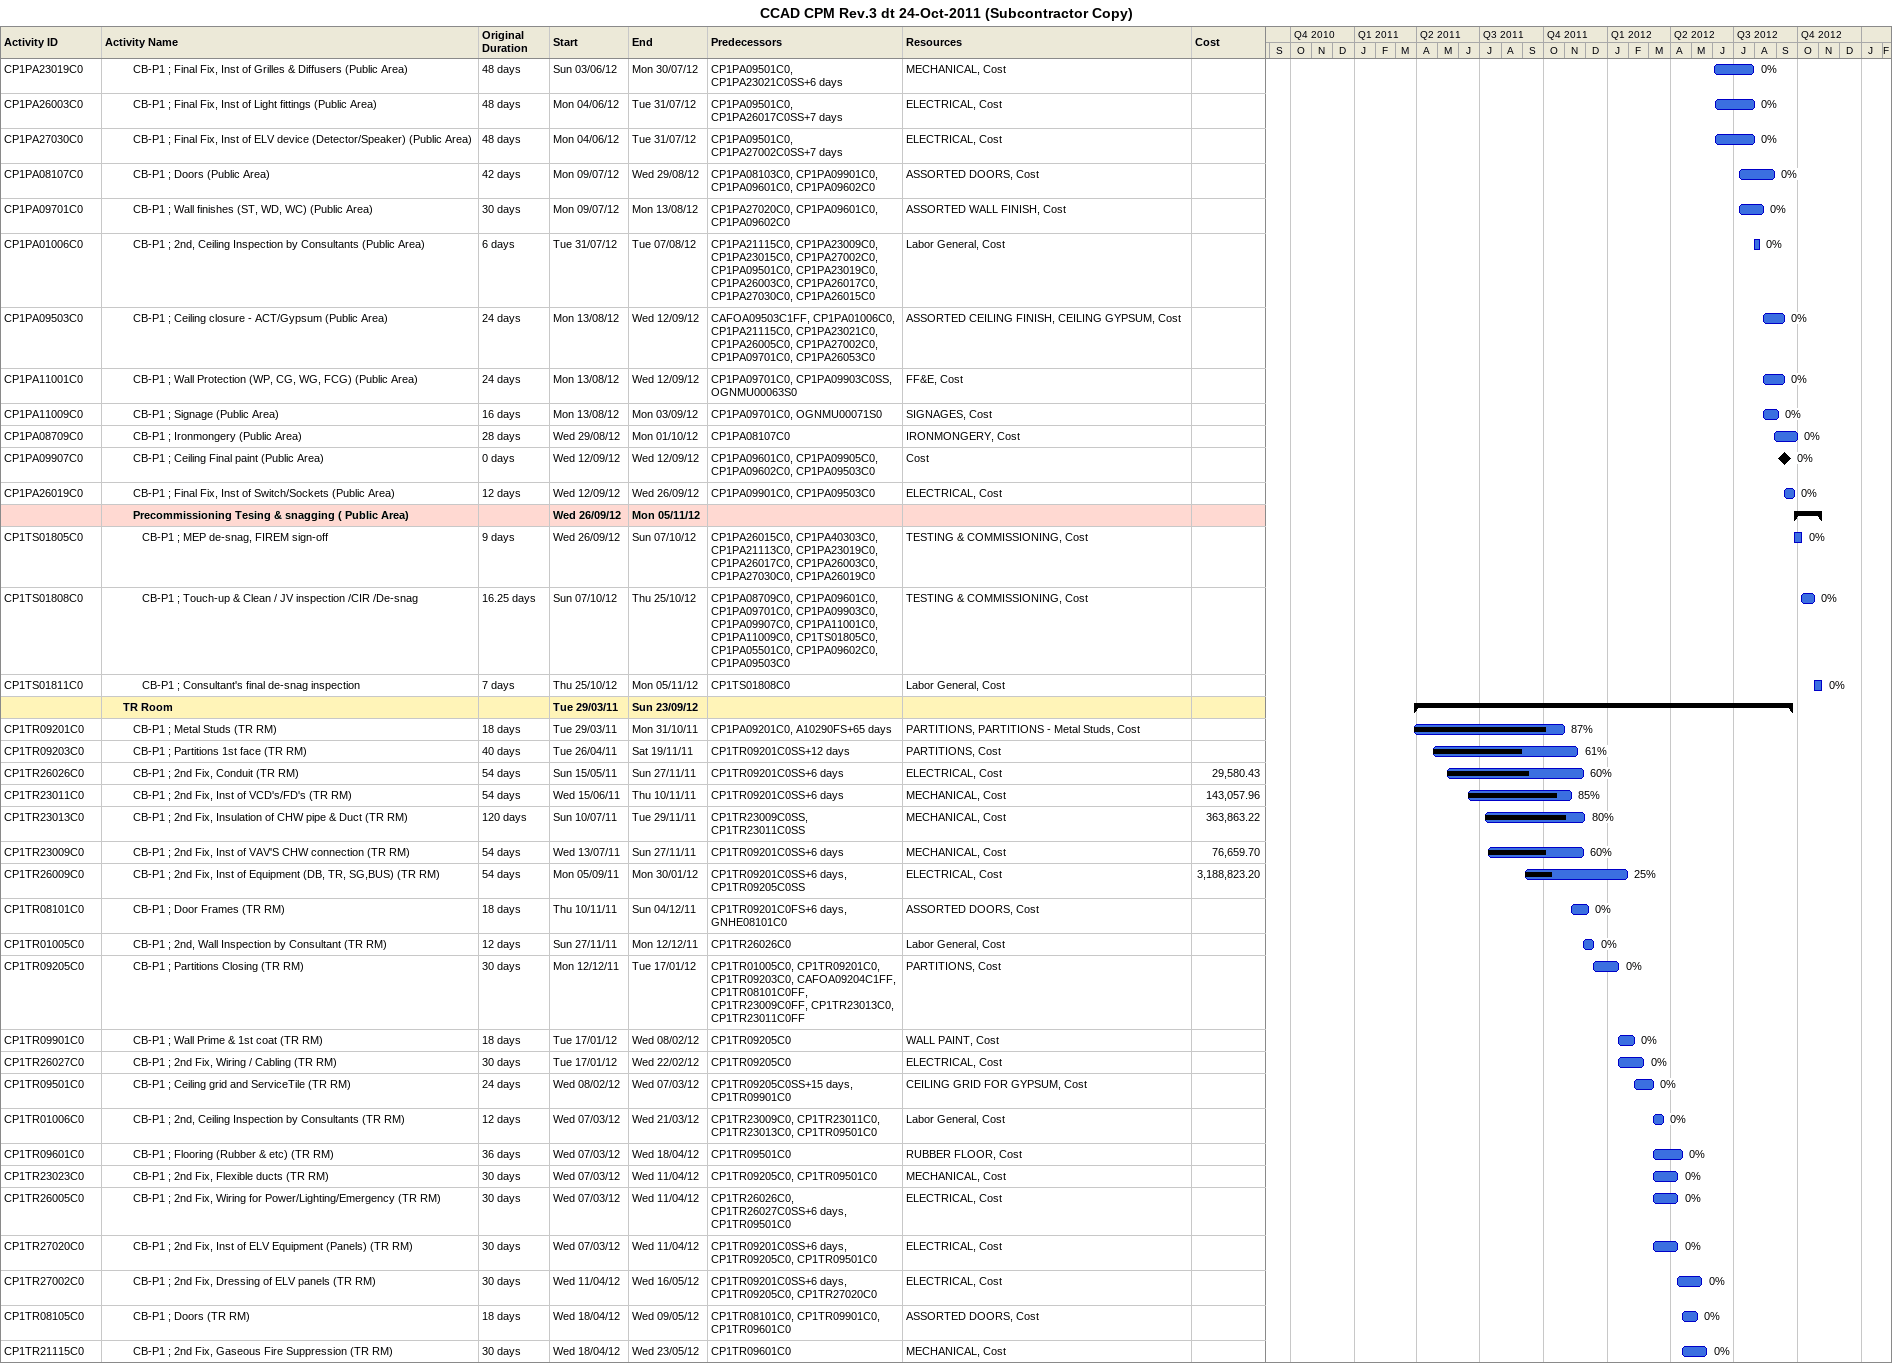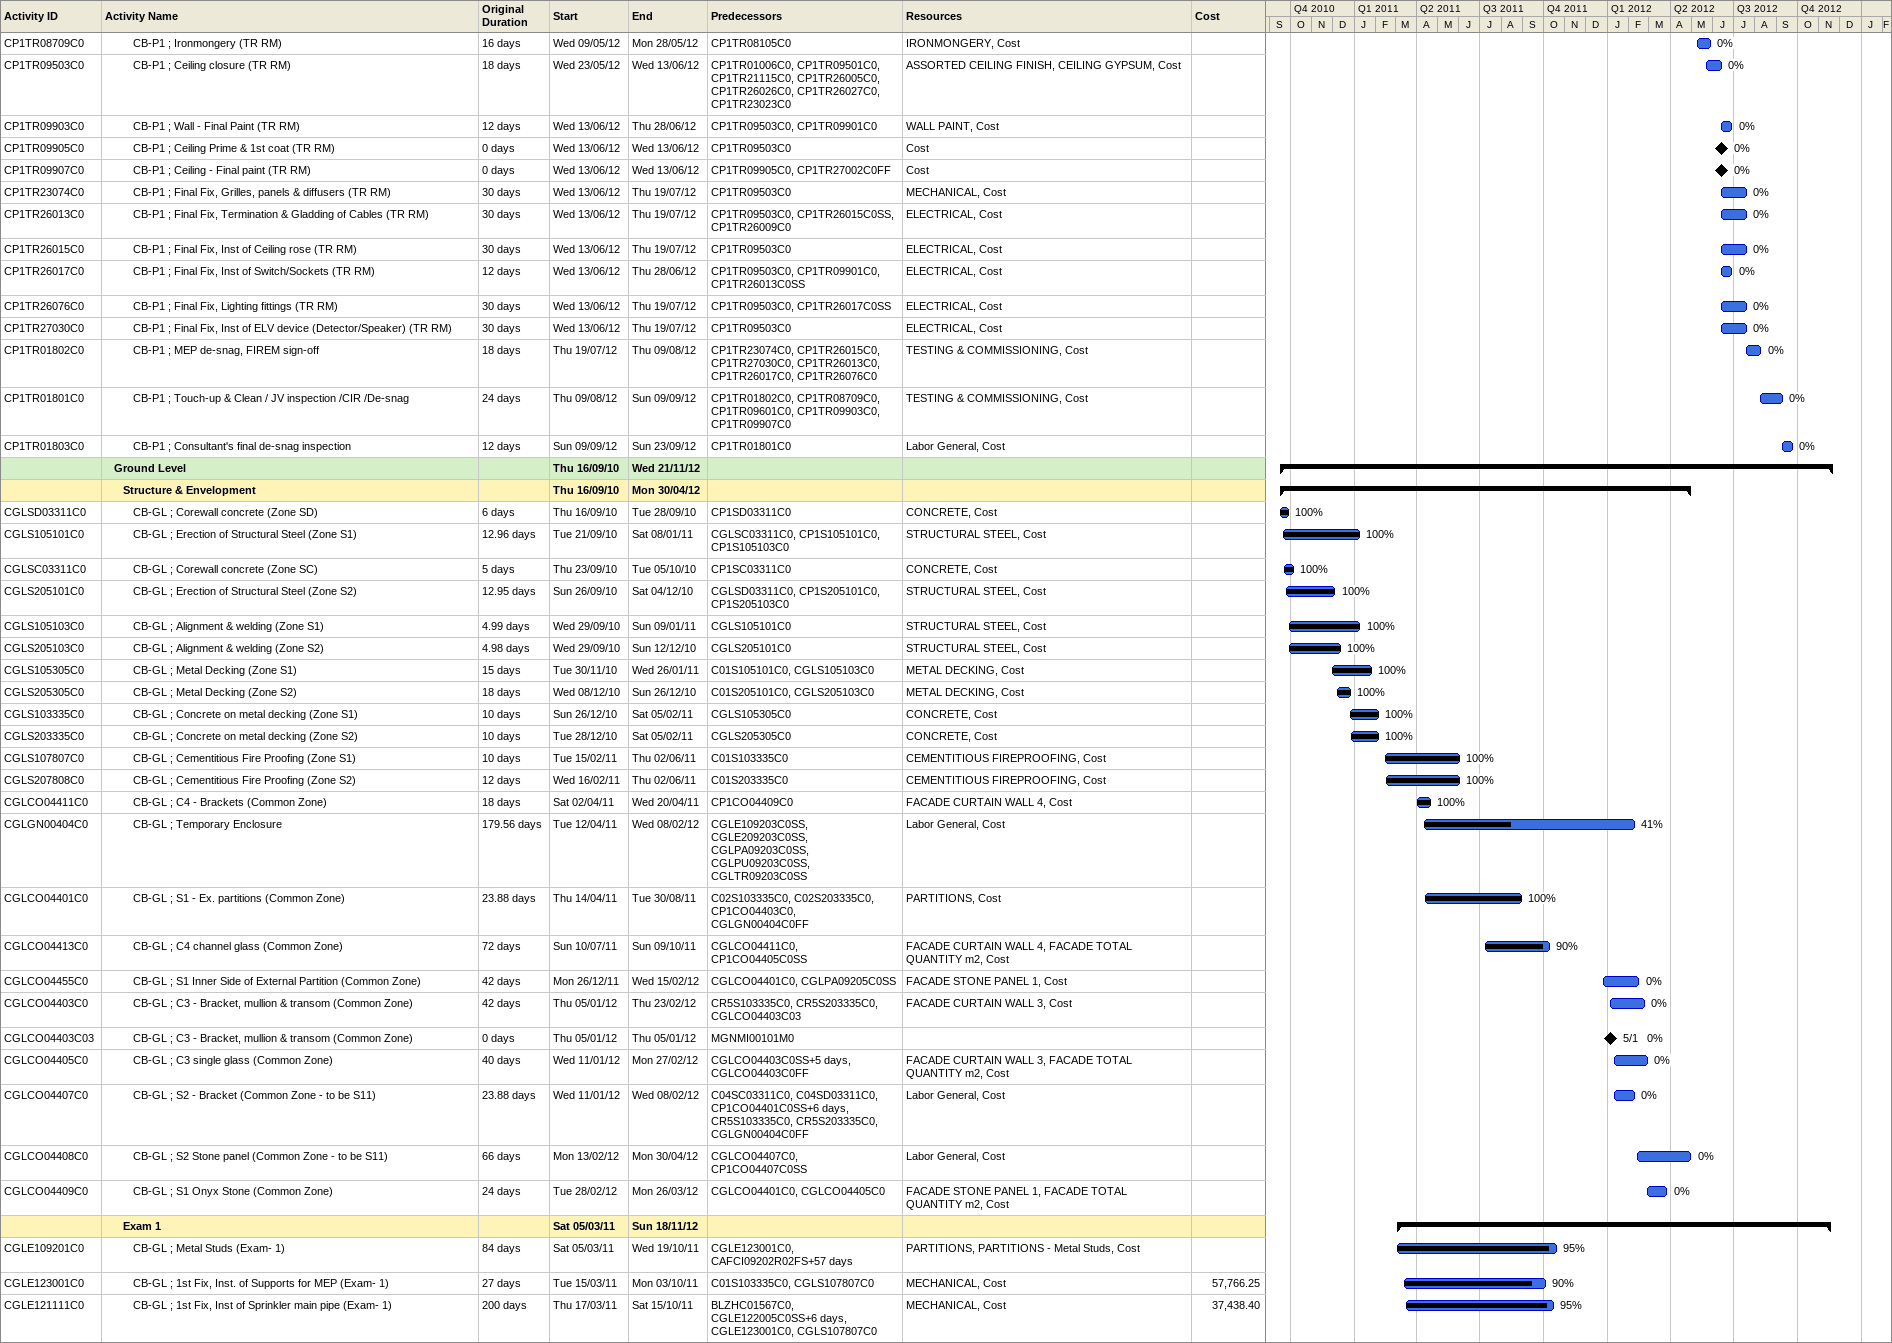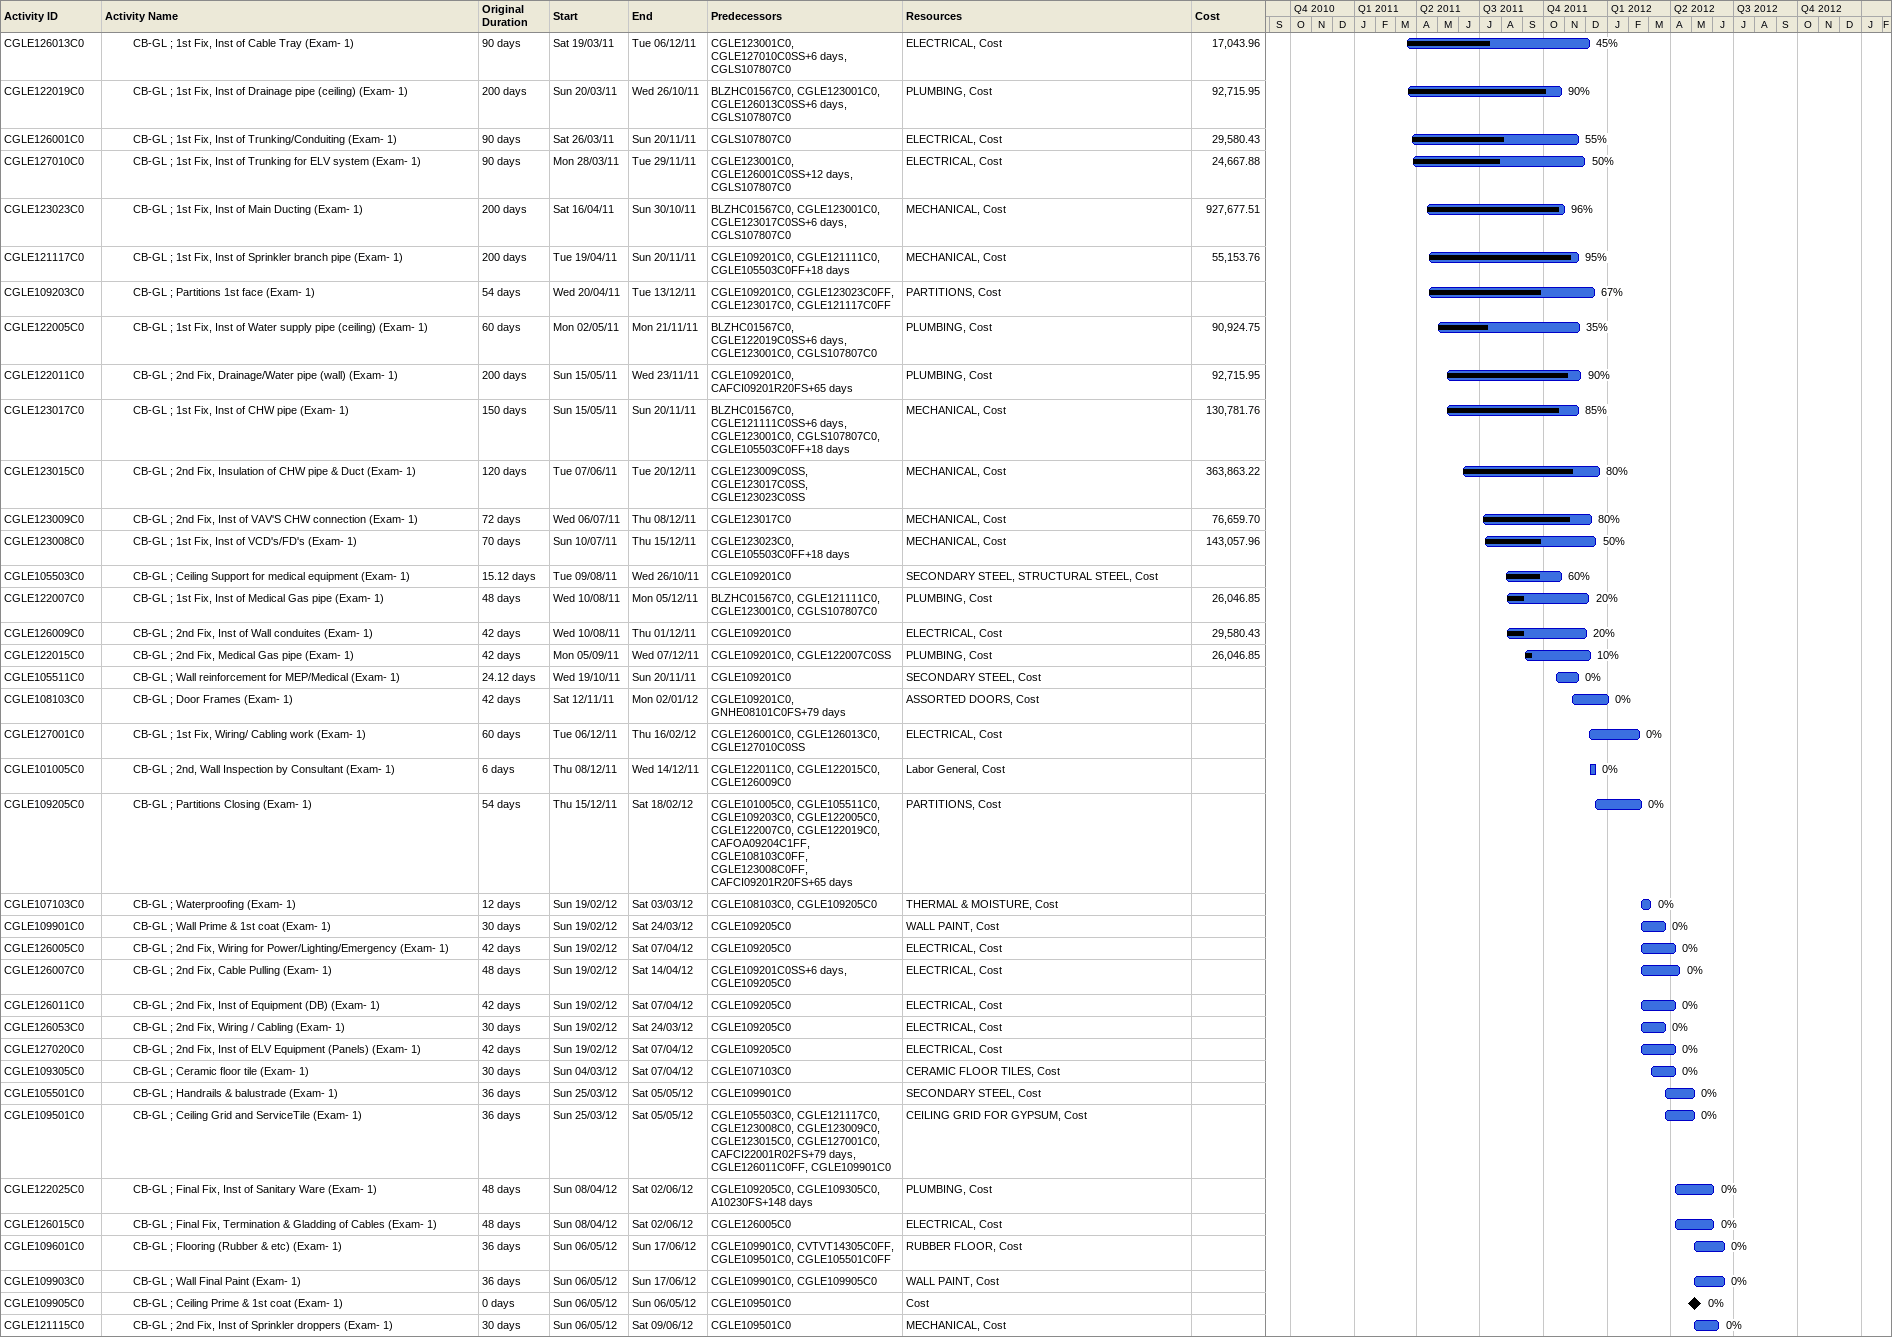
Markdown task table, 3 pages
CCAD CPM Rev.3 dt 24-Oct-2011 (Subcontractor Copy)

| ID | Level | Task | Original duration | Start | Finish | Predecessors | Resources | % complete | Cost |
|---|---|---|---|---|---|---|---|---|---|
| CP1PA23019C0 | 4 | CB-P1 ; Final Fix, Inst of Grilles & Diffusers (Public Area) | 48d | 2012-06-03 | 2012-07-30 | CP1PA09501C0, CP1PA23021C0SS+6d | MECHANICAL, Cost | 0 |  |
| CP1PA26003C0 | 4 | CB-P1 ; Final Fix, Inst of Light fittings (Public Area) | 48d | 2012-06-04 | 2012-07-31 | CP1PA09501C0, CP1PA26017C0SS+7d | ELECTRICAL, Cost | 0 |  |
| CP1PA27030C0 | 4 | CB-P1 ; Final Fix, Inst of ELV device (Detector/Speaker) (Public Area) | 48d | 2012-06-04 | 2012-07-31 | CP1PA09501C0, CP1PA27002C0SS+7d | ELECTRICAL, Cost | 0 |  |
| CP1PA08107C0 | 4 | CB-P1 ; Doors (Public Area) | 42d | 2012-07-09 | 2012-08-29 | CP1PA08103C0, CP1PA09901C0, CP1PA09601C0, CP1PA09602C0 | ASSORTED DOORS, Cost | 0 |  |
| CP1PA09701C0 | 4 | CB-P1 ; Wall finishes (ST, WD, WC) (Public Area) | 30d | 2012-07-09 | 2012-08-13 | CP1PA27020C0, CP1PA09601C0, CP1PA09602C0 | ASSORTED WALL FINISH, Cost | 0 |  |
| CP1PA01006C0 | 4 | CB-P1 ; 2nd, Ceiling Inspection by Consultants (Public Area) | 6d | 2012-07-31 | 2012-08-07 | CP1PA21115C0, CP1PA23009C0, CP1PA23015C0, CP1PA27002C0, CP1PA09501C0, CP1PA23019C0, CP1PA26003C0, CP1PA26017C0, CP1PA27030C0, CP1PA26015C0 | Labor General, Cost | 0 |  |
| CP1PA09503C0 | 4 | CB-P1 ; Ceiling closure - ACT/Gypsum (Public Area) | 24d | 2012-08-13 | 2012-09-12 | CAFOA09503C1FF, CP1PA01006C0, CP1PA21115C0, CP1PA23021C0, CP1PA26005C0, CP1PA27002C0, CP1PA09701C0, CP1PA26053C0 | ASSORTED CEILING FINISH, CEILING GYPSUM, Cost | 0 |  |
| CP1PA11001C0 | 4 | CB-P1 ; Wall Protection (WP, CG, WG, FCG) (Public Area) | 24d | 2012-08-13 | 2012-09-12 | CP1PA09701C0, CP1PA09903C0SS, OGNMU00063S0 | FF&E, Cost | 0 |  |
| CP1PA11009C0 | 4 | CB-P1 ; Signage (Public Area) | 16d | 2012-08-13 | 2012-09-03 | CP1PA09701C0, OGNMU00071S0 | SIGNAGES, Cost | 0 |  |
| CP1PA08709C0 | 4 | CB-P1 ; Ironmongery (Public Area) | 28d | 2012-08-29 | 2012-10-01 | CP1PA08107C0 | IRONMONGERY, Cost | 0 |  |
| CP1PA09907C0 | 4 | CB-P1 ; Ceiling Final paint (Public Area) | 0d | 2012-09-12 | 2012-09-12 | CP1PA09601C0, CP1PA09905C0, CP1PA09602C0, CP1PA09503C0 | Cost | 0 |  |
| CP1PA26019C0 | 4 | CB-P1 ; Final Fix, Inst of Switch/Sockets (Public Area) | 12d | 2012-09-12 | 2012-09-26 | CP1PA09901C0, CP1PA09503C0 | ELECTRICAL, Cost | 0 |  |
|  | 4 | **Precommissioning Tesing & snagging ( Public Area)** |  | 2012-09-26 | 2012-11-05 |  |  |  |  |
| CP1TS01805C0 | 5 | CB-P1 ; MEP de-snag, FIREM sign-off | 9d | 2012-09-26 | 2012-10-07 | CP1PA26015C0, CP1PA40303C0, CP1PA21113C0, CP1PA23019C0, CP1PA26017C0, CP1PA26003C0, CP1PA27030C0, CP1PA26019C0 | TESTING & COMMISSIONING, Cost | 0 |  |
| CP1TS01808C0 | 5 | CB-P1 ; Touch-up & Clean / JV inspection /CIR /De-snag | 16.25d | 2012-10-07 | 2012-10-25 | CP1PA08709C0, CP1PA09601C0, CP1PA09701C0, CP1PA09903C0, CP1PA09907C0, CP1PA11001C0, CP1PA11009C0, CP1TS01805C0, CP1PA05501C0, CP1PA09602C0, CP1PA09503C0 | TESTING & COMMISSIONING, Cost | 0 |  |
| CP1TS01811C0 | 5 | CB-P1 ; Consultant's final de-snag inspection | 7d | 2012-10-25 | 2012-11-05 | CP1TS01808C0 | Labor General, Cost | 0 |  |
|  | 3 | **TR Room** |  | 2011-03-29 | 2012-09-23 |  |  |  |  |
| CP1TR09201C0 | 4 | CB-P1 ; Metal Studs (TR RM) | 18d | 2011-03-29 | 2011-10-31 | CP1PA09201C0, A10290FS+65d | PARTITIONS, PARTITIONS - Metal Studs, Cost | 87 |  |
| CP1TR09203C0 | 4 | CB-P1 ; Partitions 1st face (TR RM) | 40d | 2011-04-26 | 2011-11-19 | CP1TR09201C0SS+12d | PARTITIONS, Cost | 61 |  |
| CP1TR26026C0 | 4 | CB-P1 ; 2nd Fix, Conduit (TR RM) | 54d | 2011-05-15 | 2011-11-27 | CP1TR09201C0SS+6d | ELECTRICAL, Cost | 60 | 29580.43 |
| CP1TR23011C0 | 4 | CB-P1 ; 2nd Fix, Inst of VCD's/FD's (TR RM) | 54d | 2011-06-15 | 2011-11-10 | CP1TR09201C0SS+6d | MECHANICAL, Cost | 85 | 143057.96 |
| CP1TR23013C0 | 4 | CB-P1 ; 2nd Fix, Insulation of CHW pipe & Duct (TR RM) | 120d | 2011-07-10 | 2011-11-29 | CP1TR23009C0SS, CP1TR23011C0SS | MECHANICAL, Cost | 80 | 363863.22 |
| CP1TR23009C0 | 4 | CB-P1 ; 2nd Fix, Inst of VAV'S CHW connection (TR RM) | 54d | 2011-07-13 | 2011-11-27 | CP1TR09201C0SS+6d | MECHANICAL, Cost | 60 | 76659.70 |
| CP1TR26009C0 | 4 | CB-P1 ; 2nd Fix, Inst of Equipment (DB, TR, SG,BUS) (TR RM) | 54d | 2011-09-05 | 2012-01-30 | CP1TR09201C0SS+6d, CP1TR09205C0SS | ELECTRICAL, Cost | 25 | 3188823.20 |
| CP1TR08101C0 | 4 | CB-P1 ; Door Frames (TR RM) | 18d | 2011-11-10 | 2011-12-04 | CP1TR09201C0FS+6d, GNHE08101C0 | ASSORTED DOORS, Cost | 0 |  |
| CP1TR01005C0 | 4 | CB-P1 ; 2nd, Wall Inspection by Consultant (TR RM) | 12d | 2011-11-27 | 2011-12-12 | CP1TR26026C0 | Labor General, Cost | 0 |  |
| CP1TR09205C0 | 4 | CB-P1 ; Partitions Closing (TR RM) | 30d | 2011-12-12 | 2012-01-17 | CP1TR01005C0, CP1TR09201C0, CP1TR09203C0, CAFOA09204C1FF, CP1TR08101C0FF, CP1TR23009C0FF, CP1TR23013C0, CP1TR23011C0FF | PARTITIONS, Cost | 0 |  |
| CP1TR09901C0 | 4 | CB-P1 ; Wall Prime & 1st coat (TR RM) | 18d | 2012-01-17 | 2012-02-08 | CP1TR09205C0 | WALL PAINT, Cost | 0 |  |
| CP1TR26027C0 | 4 | CB-P1 ; 2nd Fix, Wiring / Cabling (TR RM) | 30d | 2012-01-17 | 2012-02-22 | CP1TR09205C0 | ELECTRICAL, Cost | 0 |  |
| CP1TR09501C0 | 4 | CB-P1 ; Ceiling grid and ServiceTile (TR RM) | 24d | 2012-02-08 | 2012-03-07 | CP1TR09205C0SS+15d, CP1TR09901C0 | CEILING GRID FOR GYPSUM, Cost | 0 |  |
| CP1TR01006C0 | 4 | CB-P1 ; 2nd, Ceiling Inspection by Consultants (TR RM) | 12d | 2012-03-07 | 2012-03-21 | CP1TR23009C0, CP1TR23011C0, CP1TR23013C0, CP1TR09501C0 | Labor General, Cost | 0 |  |
| CP1TR09601C0 | 4 | CB-P1 ; Flooring (Rubber & etc) (TR RM) | 36d | 2012-03-07 | 2012-04-18 | CP1TR09501C0 | RUBBER FLOOR, Cost | 0 |  |
| CP1TR23023C0 | 4 | CB-P1 ; 2nd Fix, Flexible ducts (TR RM) | 30d | 2012-03-07 | 2012-04-11 | CP1TR09205C0, CP1TR09501C0 | MECHANICAL, Cost | 0 |  |
| CP1TR26005C0 | 4 | CB-P1 ; 2nd Fix, Wiring for Power/Lighting/Emergency (TR RM) | 30d | 2012-03-07 | 2012-04-11 | CP1TR26026C0, CP1TR26027C0SS+6d, CP1TR09501C0 | ELECTRICAL, Cost | 0 |  |
| CP1TR27020C0 | 4 | CB-P1 ; 2nd Fix, Inst of ELV Equipment (Panels) (TR RM) | 30d | 2012-03-07 | 2012-04-11 | CP1TR09201C0SS+6d, CP1TR09205C0, CP1TR09501C0 | ELECTRICAL, Cost | 0 |  |
| CP1TR27002C0 | 4 | CB-P1 ; 2nd Fix, Dressing of ELV panels (TR RM) | 30d | 2012-04-11 | 2012-05-16 | CP1TR09201C0SS+6d, CP1TR09205C0, CP1TR27020C0 | ELECTRICAL, Cost | 0 |  |
| CP1TR08105C0 | 4 | CB-P1 ; Doors (TR RM) | 18d | 2012-04-18 | 2012-05-09 | CP1TR08101C0, CP1TR09901C0, CP1TR09601C0 | ASSORTED DOORS, Cost | 0 |  |
| CP1TR21115C0 | 4 | CB-P1 ; 2nd Fix, Gaseous Fire Suppression (TR RM) | 30d | 2012-04-18 | 2012-05-23 | CP1TR09601C0 | MECHANICAL, Cost | 0 |  |
| CP1TR08709C0 | 4 | CB-P1 ; Ironmongery (TR RM) | 16d | 2012-05-09 | 2012-05-28 | CP1TR08105C0 | IRONMONGERY, Cost | 0 |  |
| CP1TR09503C0 | 4 | CB-P1 ; Ceiling closure (TR RM) | 18d | 2012-05-23 | 2012-06-13 | CP1TR01006C0, CP1TR09501C0, CP1TR21115C0, CP1TR26005C0, CP1TR26026C0, CP1TR26027C0, CP1TR23023C0 | ASSORTED CEILING FINISH, CEILING GYPSUM, Cost | 0 |  |
| CP1TR09903C0 | 4 | CB-P1 ; Wall - Final Paint (TR RM) | 12d | 2012-06-13 | 2012-06-28 | CP1TR09503C0, CP1TR09901C0 | WALL PAINT, Cost | 0 |  |
| CP1TR09905C0 | 4 | CB-P1 ; Ceiling Prime & 1st coat (TR RM) | 0d | 2012-06-13 | 2012-06-13 | CP1TR09503C0 | Cost | 0 |  |
| CP1TR09907C0 | 4 | CB-P1 ; Ceiling - Final paint (TR RM) | 0d | 2012-06-13 | 2012-06-13 | CP1TR09905C0, CP1TR27002C0FF | Cost | 0 |  |
| CP1TR23074C0 | 4 | CB-P1 ; Final Fix, Grilles, panels & diffusers (TR RM) | 30d | 2012-06-13 | 2012-07-19 | CP1TR09503C0 | MECHANICAL, Cost | 0 |  |
| CP1TR26013C0 | 4 | CB-P1 ; Final Fix, Termination & Gladding of Cables (TR RM) | 30d | 2012-06-13 | 2012-07-19 | CP1TR09503C0, CP1TR26015C0SS, CP1TR26009C0 | ELECTRICAL, Cost | 0 |  |
| CP1TR26015C0 | 4 | CB-P1 ; Final Fix, Inst of Ceiling rose (TR RM) | 30d | 2012-06-13 | 2012-07-19 | CP1TR09503C0 | ELECTRICAL, Cost | 0 |  |
| CP1TR26017C0 | 4 | CB-P1 ; Final Fix, Inst of Switch/Sockets (TR RM) | 12d | 2012-06-13 | 2012-06-28 | CP1TR09503C0, CP1TR09901C0, CP1TR26013C0SS | ELECTRICAL, Cost | 0 |  |
| CP1TR26076C0 | 4 | CB-P1 ; Final Fix, Lighting fittings (TR RM) | 30d | 2012-06-13 | 2012-07-19 | CP1TR09503C0, CP1TR26017C0SS | ELECTRICAL, Cost | 0 |  |
| CP1TR27030C0 | 4 | CB-P1 ; Final Fix, Inst of ELV device (Detector/Speaker) (TR RM) | 30d | 2012-06-13 | 2012-07-19 | CP1TR09503C0 | ELECTRICAL, Cost | 0 |  |
| CP1TR01802C0 | 4 | CB-P1 ; MEP de-snag, FIREM sign-off | 18d | 2012-07-19 | 2012-08-09 | CP1TR23074C0, CP1TR26015C0, CP1TR27030C0, CP1TR26013C0, CP1TR26017C0, CP1TR26076C0 | TESTING & COMMISSIONING, Cost | 0 |  |
| CP1TR01801C0 | 4 | CB-P1 ; Touch-up & Clean / JV inspection /CIR /De-snag | 24d | 2012-08-09 | 2012-09-09 | CP1TR01802C0, CP1TR08709C0, CP1TR09601C0, CP1TR09903C0, CP1TR09907C0 | TESTING & COMMISSIONING, Cost | 0 |  |
| CP1TR01803C0 | 4 | CB-P1 ; Consultant's final de-snag inspection | 12d | 2012-09-09 | 2012-09-23 | CP1TR01801C0 | Labor General, Cost | 0 |  |
|  | 2 | **Ground Level** |  | 2010-09-16 | 2012-11-21 |  |  |  |  |
|  | 3 | **Structure & Envelopment** |  | 2010-09-16 | 2012-04-30 |  |  |  |  |
| CGLSD03311C0 | 4 | CB-GL ; Corewall concrete (Zone SD) | 6d | 2010-09-16 | 2010-09-28 | CP1SD03311C0 | CONCRETE, Cost | 100 |  |
| CGLS105101C0 | 4 | CB-GL ; Erection of Structural Steel (Zone S1) | 12.96d | 2010-09-21 | 2011-01-08 | CGLSC03311C0, CP1S105101C0, CP1S105103C0 | STRUCTURAL STEEL, Cost | 100 |  |
| CGLSC03311C0 | 4 | CB-GL ; Corewall concrete (Zone SC) | 5d | 2010-09-23 | 2010-10-05 | CP1SC03311C0 | CONCRETE, Cost | 100 |  |
| CGLS205101C0 | 4 | CB-GL ; Erection of Structural Steel (Zone S2) | 12.95d | 2010-09-26 | 2010-12-04 | CGLSD03311C0, CP1S205101C0, CP1S205103C0 | STRUCTURAL STEEL, Cost | 100 |  |
| CGLS105103C0 | 4 | CB-GL ; Alignment & welding (Zone S1) | 4.99d | 2010-09-29 | 2011-01-09 | CGLS105101C0 | STRUCTURAL STEEL, Cost | 100 |  |
| CGLS205103C0 | 4 | CB-GL ; Alignment & welding (Zone S2) | 4.98d | 2010-09-29 | 2010-12-12 | CGLS205101C0 | STRUCTURAL STEEL, Cost | 100 |  |
| CGLS105305C0 | 4 | CB-GL ; Metal Decking (Zone S1) | 15d | 2010-11-30 | 2011-01-26 | C01S105101C0, CGLS105103C0 | METAL DECKING, Cost | 100 |  |
| CGLS205305C0 | 4 | CB-GL ; Metal Decking (Zone S2) | 18d | 2010-12-08 | 2010-12-26 | C01S205101C0, CGLS205103C0 | METAL DECKING, Cost | 100 |  |
| CGLS103335C0 | 4 | CB-GL ; Concrete on metal decking (Zone S1) | 10d | 2010-12-26 | 2011-02-05 | CGLS105305C0 | CONCRETE, Cost | 100 |  |
| CGLS203335C0 | 4 | CB-GL ; Concrete on metal decking (Zone S2) | 10d | 2010-12-28 | 2011-02-05 | CGLS205305C0 | CONCRETE, Cost | 100 |  |
| CGLS107807C0 | 4 | CB-GL ; Cementitious Fire Proofing (Zone S1) | 10d | 2011-02-15 | 2011-06-02 | C01S103335C0 | CEMENTITIOUS FIREPROOFING, Cost | 100 |  |
| CGLS207808C0 | 4 | CB-GL ; Cementitious Fire Proofing (Zone S2) | 12d | 2011-02-16 | 2011-06-02 | C01S203335C0 | CEMENTITIOUS FIREPROOFING, Cost | 100 |  |
| CGLCO04411C0 | 4 | CB-GL ; C4 - Brackets (Common Zone) | 18d | 2011-04-02 | 2011-04-20 | CP1CO04409C0 | FACADE CURTAIN WALL 4, Cost | 100 |  |
| CGLGN00404C0 | 4 | CB-GL ; Temporary Enclosure | 179.56d | 2011-04-12 | 2012-02-08 | CGLE109203C0SS, CGLE209203C0SS, CGLPA09203C0SS, CGLPU09203C0SS, CGLTR09203C0SS | Labor General, Cost | 41 |  |
| CGLCO04401C0 | 4 | CB-GL ; S1 - Ex. partitions (Common Zone) | 23.88d | 2011-04-14 | 2011-08-30 | C02S103335C0, C02S203335C0, CP1CO04403C0, CGLGN00404C0FF | PARTITIONS, Cost | 100 |  |
| CGLCO04413C0 | 4 | CB-GL ; C4 channel glass (Common Zone) | 72d | 2011-07-10 | 2011-10-09 | CGLCO04411C0, CP1CO04405C0SS | FACADE CURTAIN WALL 4, FACADE TOTAL QUANTITY m2, Cost | 90 |  |
| CGLCO04455C0 | 4 | CB-GL ; S1 Inner Side of External Partition (Common Zone) | 42d | 2011-12-26 | 2012-02-15 | CGLCO04401C0, CGLPA09205C0SS | FACADE STONE PANEL 1, Cost | 0 |  |
| CGLCO04403C0 | 4 | CB-GL ; C3 - Bracket, mullion & transom (Common Zone) | 42d | 2012-01-05 | 2012-02-23 | CR5S103335C0, CR5S203335C0, CGLCO04403C03 | FACADE CURTAIN WALL 3, Cost | 0 |  |
| CGLCO04403C03 | 4 | CB-GL ; C3 - Bracket, mullion & transom (Common Zone) | 0d | 2012-01-05 | 2012-01-05 | MGNMI00101M0 |  | 0 |  |
| CGLCO04405C0 | 4 | CB-GL ; C3 single glass (Common Zone) | 40d | 2012-01-11 | 2012-02-27 | CGLCO04403C0SS+5d, CGLCO04403C0FF | FACADE CURTAIN WALL 3, FACADE TOTAL QUANTITY m2, Cost | 0 |  |
| CGLCO04407C0 | 4 | CB-GL ; S2 - Bracket (Common Zone - to be S11) | 23.88d | 2012-01-11 | 2012-02-08 | C04SC03311C0, C04SD03311C0, CP1CO04401C0SS+6d, CR5S103335C0, CR5S203335C0, CGLGN00404C0FF | Labor General, Cost | 0 |  |
| CGLCO04408C0 | 4 | CB-GL ; S2 Stone panel (Common Zone - to be S11) | 66d | 2012-02-13 | 2012-04-30 | CGLCO04407C0, CP1CO04407C0SS | Labor General, Cost | 0 |  |
| CGLCO04409C0 | 4 | CB-GL ; S1 Onyx Stone (Common Zone) | 24d | 2012-02-28 | 2012-03-26 | CGLCO04401C0, CGLCO04405C0 | FACADE STONE PANEL 1, FACADE TOTAL QUANTITY m2, Cost | 0 |  |
|  | 3 | **Exam 1** |  | 2011-03-05 | 2012-11-18 |  |  |  |  |
| CGLE109201C0 | 4 | CB-GL ; Metal Studs (Exam- 1) | 84d | 2011-03-05 | 2011-10-19 | CGLE123001C0, CAFCI09202R02FS+57d | PARTITIONS, PARTITIONS - Metal Studs, Cost | 95 |  |
| CGLE123001C0 | 4 | CB-GL ; 1st Fix, Inst. of Supports for MEP (Exam- 1) | 27d | 2011-03-15 | 2011-10-03 | C01S103335C0, CGLS107807C0 | MECHANICAL, Cost | 90 | 57766.25 |
| CGLE121111C0 | 4 | CB-GL ; 1st Fix, Inst of Sprinkler main pipe (Exam- 1) | 200d | 2011-03-17 | 2011-10-15 | BLZHC01567C0, CGLE122005C0SS+6d, CGLE123001C0, CGLS107807C0 | MECHANICAL, Cost | 95 | 37438.40 |
| CGLE126013C0 | 4 | CB-GL ; 1st Fix, Inst of Cable Tray (Exam- 1) | 90d | 2011-03-19 | 2011-12-06 | CGLE123001C0, CGLE127010C0SS+6d, CGLS107807C0 | ELECTRICAL, Cost | 45 | 17043.96 |
| CGLE122019C0 | 4 | CB-GL ; 1st Fix, Inst of Drainage pipe (ceiling) (Exam- 1) | 200d | 2011-03-20 | 2011-10-26 | BLZHC01567C0, CGLE123001C0, CGLE126013C0SS+6d, CGLS107807C0 | PLUMBING, Cost | 90 | 92715.95 |
| CGLE126001C0 | 4 | CB-GL ; 1st Fix, Inst of Trunking/Conduiting (Exam- 1) | 90d | 2011-03-26 | 2011-11-20 | CGLS107807C0 | ELECTRICAL, Cost | 55 | 29580.43 |
| CGLE127010C0 | 4 | CB-GL ; 1st Fix, Inst of Trunking for ELV system (Exam- 1) | 90d | 2011-03-28 | 2011-11-29 | CGLE123001C0, CGLE126001C0SS+12d, CGLS107807C0 | ELECTRICAL, Cost | 50 | 24667.88 |
| CGLE123023C0 | 4 | CB-GL ; 1st Fix, Inst of Main Ducting (Exam- 1) | 200d | 2011-04-16 | 2011-10-30 | BLZHC01567C0, CGLE123001C0, CGLE123017C0SS+6d, CGLS107807C0 | MECHANICAL, Cost | 96 | 927677.51 |
| CGLE121117C0 | 4 | CB-GL ; 1st Fix, Inst of Sprinkler branch pipe (Exam- 1) | 200d | 2011-04-19 | 2011-11-20 | CGLE109201C0, CGLE121111C0, CGLE105503C0FF+18d | MECHANICAL, Cost | 95 | 55153.76 |
| CGLE109203C0 | 4 | CB-GL ; Partitions 1st face (Exam- 1) | 54d | 2011-04-20 | 2011-12-13 | CGLE109201C0, CGLE123023C0FF, CGLE123017C0, CGLE121117C0FF | PARTITIONS, Cost | 67 |  |
| CGLE122005C0 | 4 | CB-GL ; 1st Fix, Inst of Water supply pipe (ceiling) (Exam- 1) | 60d | 2011-05-02 | 2011-11-21 | BLZHC01567C0, CGLE122019C0SS+6d, CGLE123001C0, CGLS107807C0 | PLUMBING, Cost | 35 | 90924.75 |
| CGLE122011C0 | 4 | CB-GL ; 2nd Fix, Drainage/Water pipe (wall) (Exam- 1) | 200d | 2011-05-15 | 2011-11-23 | CGLE109201C0, CAFCI09201R20FS+65d | PLUMBING, Cost | 90 | 92715.95 |
| CGLE123017C0 | 4 | CB-GL ; 1st Fix, Inst of CHW pipe (Exam- 1) | 150d | 2011-05-15 | 2011-11-20 | BLZHC01567C0, CGLE121111C0SS+6d, CGLE123001C0, CGLS107807C0, CGLE105503C0FF+18d | MECHANICAL, Cost | 85 | 130781.76 |
| CGLE123015C0 | 4 | CB-GL ; 2nd Fix, Insulation of CHW pipe & Duct (Exam- 1) | 120d | 2011-06-07 | 2011-12-20 | CGLE123009C0SS, CGLE123017C0SS, CGLE123023C0SS | MECHANICAL, Cost | 80 | 363863.22 |
| CGLE123009C0 | 4 | CB-GL ; 2nd Fix, Inst of VAV'S CHW connection (Exam- 1) | 72d | 2011-07-06 | 2011-12-08 | CGLE123017C0 | MECHANICAL, Cost | 80 | 76659.70 |
| CGLE123008C0 | 4 | CB-GL ; 1st Fix, Inst of VCD's/FD's (Exam- 1) | 70d | 2011-07-10 | 2011-12-15 | CGLE123023C0, CGLE105503C0FF+18d | MECHANICAL, Cost | 50 | 143057.96 |
| CGLE105503C0 | 4 | CB-GL ; Ceiling Support for medical equipment (Exam- 1) | 15.12d | 2011-08-09 | 2011-10-26 | CGLE109201C0 | SECONDARY STEEL, STRUCTURAL STEEL, Cost | 60 |  |
| CGLE122007C0 | 4 | CB-GL ; 1st Fix, Inst of Medical Gas pipe (Exam- 1) | 48d | 2011-08-10 | 2011-12-05 | BLZHC01567C0, CGLE121111C0, CGLE123001C0, CGLS107807C0 | PLUMBING, Cost | 20 | 26046.85 |
| CGLE126009C0 | 4 | CB-GL ; 2nd Fix, Inst of Wall conduites (Exam- 1) | 42d | 2011-08-10 | 2011-12-01 | CGLE109201C0 | ELECTRICAL, Cost | 20 | 29580.43 |
| CGLE122015C0 | 4 | CB-GL ; 2nd Fix, Medical Gas pipe (Exam- 1) | 42d | 2011-09-05 | 2011-12-07 | CGLE109201C0, CGLE122007C0SS | PLUMBING, Cost | 10 | 26046.85 |
| CGLE105511C0 | 4 | CB-GL ; Wall reinforcement for MEP/Medical (Exam- 1) | 24.12d | 2011-10-19 | 2011-11-20 | CGLE109201C0 | SECONDARY STEEL, Cost | 0 |  |
| CGLE108103C0 | 4 | CB-GL ; Door Frames (Exam- 1) | 42d | 2011-11-12 | 2012-01-02 | CGLE109201C0, GNHE08101C0FS+79d | ASSORTED DOORS, Cost | 0 |  |
| CGLE127001C0 | 4 | CB-GL ; 1st Fix, Wiring/ Cabling work (Exam- 1) | 60d | 2011-12-06 | 2012-02-16 | CGLE126001C0, CGLE126013C0, CGLE127010C0SS | ELECTRICAL, Cost | 0 |  |
| CGLE101005C0 | 4 | CB-GL ; 2nd, Wall Inspection by Consultant (Exam- 1) | 6d | 2011-12-08 | 2011-12-14 | CGLE122011C0, CGLE122015C0, CGLE126009C0 | Labor General, Cost | 0 |  |
| CGLE109205C0 | 4 | CB-GL ; Partitions Closing (Exam- 1) | 54d | 2011-12-15 | 2012-02-18 | CGLE101005C0, CGLE105511C0, CGLE109203C0, CGLE122005C0, CGLE122007C0, CGLE122019C0, CAFOA09204C1FF, CGLE108103C0FF, CGLE123008C0FF, CAFCI09201R20FS+65d | PARTITIONS, Cost | 0 |  |
| CGLE107103C0 | 4 | CB-GL ; Waterproofing (Exam- 1) | 12d | 2012-02-19 | 2012-03-03 | CGLE108103C0, CGLE109205C0 | THERMAL & MOISTURE, Cost | 0 |  |
| CGLE109901C0 | 4 | CB-GL ; Wall Prime & 1st coat (Exam- 1) | 30d | 2012-02-19 | 2012-03-24 | CGLE109205C0 | WALL PAINT, Cost | 0 |  |
| CGLE126005C0 | 4 | CB-GL ; 2nd Fix, Wiring for Power/Lighting/Emergency (Exam- 1) | 42d | 2012-02-19 | 2012-04-07 | CGLE109205C0 | ELECTRICAL, Cost | 0 |  |
| CGLE126007C0 | 4 | CB-GL ; 2nd Fix, Cable Pulling (Exam- 1) | 48d | 2012-02-19 | 2012-04-14 | CGLE109201C0SS+6d, CGLE109205C0 | ELECTRICAL, Cost | 0 |  |
| CGLE126011C0 | 4 | CB-GL ; 2nd Fix, Inst of Equipment (DB) (Exam- 1) | 42d | 2012-02-19 | 2012-04-07 | CGLE109205C0 | ELECTRICAL, Cost | 0 |  |
| CGLE126053C0 | 4 | CB-GL ; 2nd Fix, Wiring / Cabling (Exam- 1) | 30d | 2012-02-19 | 2012-03-24 | CGLE109205C0 | ELECTRICAL, Cost | 0 |  |
| CGLE127020C0 | 4 | CB-GL ; 2nd Fix, Inst of ELV Equipment (Panels) (Exam- 1) | 42d | 2012-02-19 | 2012-04-07 | CGLE109205C0 | ELECTRICAL, Cost | 0 |  |
| CGLE109305C0 | 4 | CB-GL ; Ceramic floor tile (Exam- 1) | 30d | 2012-03-04 | 2012-04-07 | CGLE107103C0 | CERAMIC FLOOR TILES, Cost | 0 |  |
| CGLE105501C0 | 4 | CB-GL ; Handrails & balustrade (Exam- 1) | 36d | 2012-03-25 | 2012-05-05 | CGLE109901C0 | SECONDARY STEEL, Cost | 0 |  |
| CGLE109501C0 | 4 | CB-GL ; Ceiling Grid and ServiceTile (Exam- 1) | 36d | 2012-03-25 | 2012-05-05 | CGLE105503C0, CGLE121117C0, CGLE123008C0, CGLE123009C0, CGLE123015C0, CGLE127001C0, CAFCI22001R02FS+79d, CGLE126011C0FF, CGLE109901C0 | CEILING GRID FOR GYPSUM, Cost | 0 |  |
| CGLE122025C0 | 4 | CB-GL ; Final Fix, Inst of Sanitary Ware (Exam- 1) | 48d | 2012-04-08 | 2012-06-02 | CGLE109205C0, CGLE109305C0, A10230FS+148d | PLUMBING, Cost | 0 |  |
| CGLE126015C0 | 4 | CB-GL ; Final Fix, Termination & Gladding of Cables (Exam- 1) | 48d | 2012-04-08 | 2012-06-02 | CGLE126005C0 | ELECTRICAL, Cost | 0 |  |
| CGLE109601C0 | 4 | CB-GL ; Flooring (Rubber & etc) (Exam- 1) | 36d | 2012-05-06 | 2012-06-17 | CGLE109901C0, CVTVT14305C0FF, CGLE109501C0, CGLE105501C0FF | RUBBER FLOOR, Cost | 0 |  |
| CGLE109903C0 | 4 | CB-GL ; Wall Final Paint (Exam- 1) | 36d | 2012-05-06 | 2012-06-17 | CGLE109901C0, CGLE109905C0 | WALL PAINT, Cost | 0 |  |
| CGLE109905C0 | 4 | CB-GL ; Ceiling Prime & 1st coat (Exam- 1) | 0d | 2012-05-06 | 2012-05-06 | CGLE109501C0 | Cost | 0 |  |
| CGLE121115C0 | 4 | CB-GL ; 2nd Fix, Inst of Sprinkler droppers (Exam- 1) | 30d | 2012-05-06 | 2012-06-09 | CGLE109501C0 | MECHANICAL, Cost | 0 |  |
